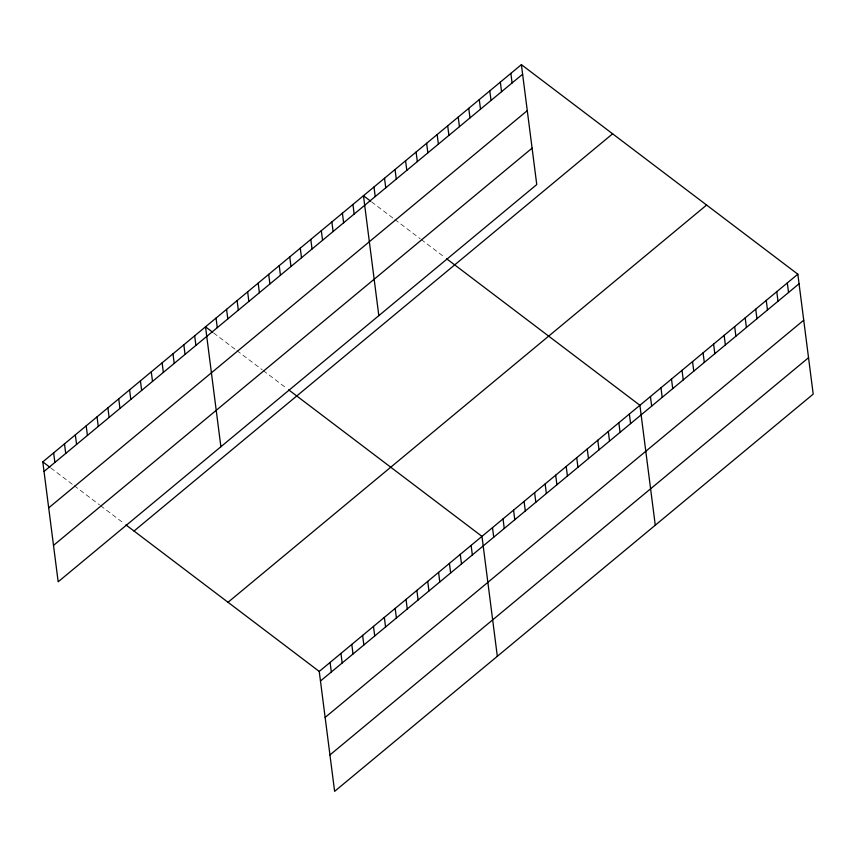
<?xml version="1.0" encoding="UTF-8"?>
<svg xmlns="http://www.w3.org/2000/svg" width="856" height="856" viewBox="0 0 856 856"><rect width="100%" height="100%" fill="white"/><g stroke="black" fill="none" stroke-linecap="round" stroke-linejoin="round"><path stroke-width="0.64" stroke-dasharray="4.28 3.21" d="M371.568 201.877L393.867 218.783M394.884 219.553L420.221 238.76M421.238 239.53L444.553 257.207M213.626 332.973L235.935 349.869M236.941 350.639L262.289 369.846M263.295 370.616L286.61 388.292M50.911 468.029L73.209 484.935M74.226 485.705L99.564 504.912M100.58 505.682L123.895 523.348"/><path stroke-width="1.28" d="M521.39 64.649L536.755 184.564L58.165 581.802L42.8 461.876L521.39 64.649L797.835 274.198L813.2 394.124L334.61 791.351L319.245 671.436L125.918 524.889M44.031 471.453L522.62 74.215M48.696 507.865L527.285 110.638M53.5 545.39L532.09 148.152M134.028 531.03L612.618 133.804M228.017 602.282L706.607 205.044M319.245 671.436L797.835 274.198M320.476 681.002L799.065 283.764M325.141 717.414L803.731 320.187M329.945 754.938L808.535 357.701M370.552 201.117L363.458 195.735L378.823 315.65M446.575 258.737L639.903 405.284L655.268 525.21M212.62 332.203L205.526 326.821L220.88 446.746M288.643 389.822L481.971 536.37L497.325 656.295M42.8 461.876L49.894 467.258M787.306 282.94L788.537 292.506M776.777 291.682L778.008 301.248M766.248 300.413L767.479 309.99M755.72 309.155L756.95 318.721M745.191 317.897L746.421 327.463M734.662 326.639L735.893 336.205M724.133 335.37L725.364 344.947M713.604 344.112L714.835 353.678M703.076 352.854L704.306 362.42M692.547 361.596L693.777 371.162M682.018 370.327L683.249 379.904M671.489 379.069L672.72 388.635M660.96 387.811L662.191 397.377M650.432 396.542L651.662 406.119M629.374 414.026L630.594 423.592M618.845 422.768L620.065 432.334M608.316 431.499L609.536 441.075M597.788 440.241L599.007 449.807M587.259 448.983L588.479 458.549M576.73 457.725L577.95 467.29M566.201 466.456L567.421 476.032M510.861 73.391L512.091 82.957M555.672 475.198L556.892 484.764M500.332 82.123L501.563 91.699M545.144 483.94L546.363 493.505M489.803 90.864L491.034 100.43M534.615 492.682L535.835 502.247M479.274 99.606L480.505 109.172M524.086 501.413L525.306 510.989M468.746 108.348L469.976 117.914M513.557 510.155L514.777 519.72M458.217 117.079L459.447 126.656M503.028 518.897L504.248 528.462M447.688 125.821L448.919 135.387M492.5 527.638L493.719 537.204M437.159 134.563L438.39 144.129M426.63 143.305L427.861 152.871M471.121 545.379L472.341 554.945M416.102 152.036L417.332 161.613M460.271 554.378L461.491 563.954M405.573 160.778L406.803 170.344M449.421 563.387L450.652 572.953M395.044 169.52L396.275 179.086M438.572 572.386L439.802 581.962M384.515 178.262L385.746 187.828M427.722 581.395L428.952 590.961M373.986 186.993L375.217 196.57M416.883 590.394L418.103 599.97M406.033 599.403L407.253 608.969M352.929 204.477L354.159 214.043M395.183 608.402L396.403 617.978M342.4 213.219L343.62 222.785M384.333 617.411L385.564 626.977M331.871 221.95L333.091 231.527M373.484 626.41L374.714 635.976M321.342 230.692L322.562 240.258M362.634 635.42L363.864 644.985M310.814 239.434L312.033 249M351.795 644.418L353.014 653.984M300.285 248.165L301.505 257.742M340.945 653.428L342.165 662.993M289.756 256.907L290.976 266.484M279.227 265.649L280.447 275.215M330.095 662.426L331.315 671.992M268.698 274.391L269.918 283.957M258.17 283.122L259.389 292.699M247.641 291.864L248.861 301.43M237.112 300.606L238.332 310.172M226.583 309.348L227.803 318.914M216.054 318.079L217.274 327.655M194.676 335.83L195.896 345.396M183.826 344.829L185.056 354.395M172.976 353.838L174.207 363.404M162.126 362.837L163.357 372.403M151.277 371.846L152.507 381.412M140.438 380.845L141.657 390.411M129.588 389.855L130.808 399.42M118.738 398.853L119.958 408.419M107.888 407.863L109.119 417.428M97.038 416.861L98.269 426.427M86.189 425.86L87.419 435.437M75.349 434.869L76.569 444.435M64.5 443.868L65.719 453.445M53.65 452.878L54.87 462.443"/></g></svg>
